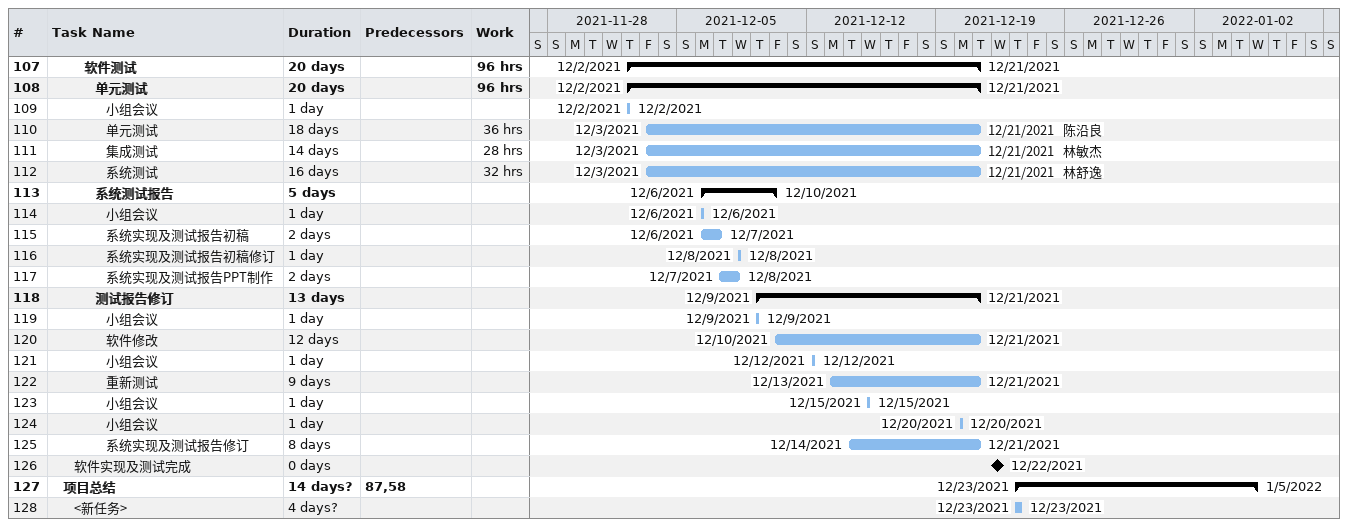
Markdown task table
| ID | Level | Task | Duration | Start | Finish | Predecessors | Resources | Work (h) |
|---|---|---|---|---|---|---|---|---|
| 107 | 4 | **软件测试** | 20d | 2021-12-02 | 2021-12-21 |  |  | 96 |
| 108 | 5 | **单元测试** | 20d | 2021-12-02 | 2021-12-21 |  |  | 96 |
| 109 | 6 | 小组会议 | 1d | 2021-12-02 | 2021-12-02 |  |  |  |
| 110 | 6 | 单元测试 | 18d | 2021-12-03 | 2021-12-21 |  | 陈沿良 | 36 |
| 111 | 6 | 集成测试 | 14d | 2021-12-03 | 2021-12-21 |  | 林敏杰 | 28 |
| 112 | 6 | 系统测试 | 16d | 2021-12-03 | 2021-12-21 |  | 林舒逸 | 32 |
| 113 | 5 | **系统测试报告** | 5d | 2021-12-06 | 2021-12-10 |  |  |  |
| 114 | 6 | 小组会议 | 1d | 2021-12-06 | 2021-12-06 |  |  |  |
| 115 | 6 | 系统实现及测试报告初稿 | 2d | 2021-12-06 | 2021-12-07 |  |  |  |
| 116 | 6 | 系统实现及测试报告初稿修订 | 1d | 2021-12-08 | 2021-12-08 |  |  |  |
| 117 | 6 | 系统实现及测试报告PPT制作 | 2d | 2021-12-07 | 2021-12-08 |  |  |  |
| 118 | 5 | **测试报告修订** | 13d | 2021-12-09 | 2021-12-21 |  |  |  |
| 119 | 6 | 小组会议 | 1d | 2021-12-09 | 2021-12-09 |  |  |  |
| 120 | 6 | 软件修改 | 12d | 2021-12-10 | 2021-12-21 |  |  |  |
| 121 | 6 | 小组会议 | 1d | 2021-12-12 | 2021-12-12 |  |  |  |
| 122 | 6 | 重新测试 | 9d | 2021-12-13 | 2021-12-21 |  |  |  |
| 123 | 6 | 小组会议 | 1d | 2021-12-15 | 2021-12-15 |  |  |  |
| 124 | 6 | 小组会议 | 1d | 2021-12-20 | 2021-12-20 |  |  |  |
| 125 | 6 | 系统实现及测试报告修订 | 8d | 2021-12-14 | 2021-12-21 |  |  |  |
| 126 | 3 | 软件实现及测试完成 | 0d | 2021-12-22 | 2021-12-22 |  |  |  |
| 127 | 2 | **项目总结** | 14d? | 2021-12-23 | 2022-01-05 | 87, 58 |  |  |
| 128 | 3 | <新任务> | 4d? | 2021-12-23 | 2021-12-23 |  |  |  |
